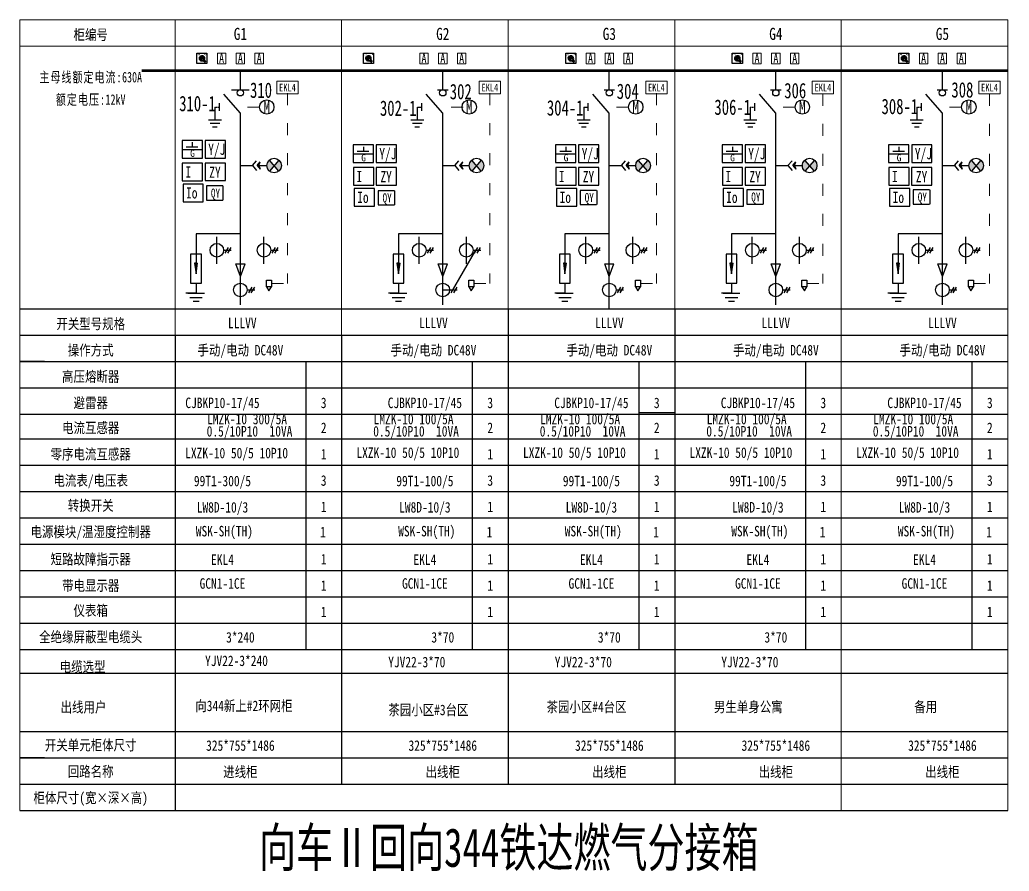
# Model space of a CAD drawing. Extents: x 613 to 1935, y 525 to 1195.
# Drawn here: x 881.5 to 1111.1, y 728.7 to 926.4 of the extents above; entities that cross this region are included whole.
import ezdxf
from ezdxf.enums import TextEntityAlignment as Align

# ---------------------------------------------------------------- set-up
doc = ezdxf.new("R2010")
doc.units = 0
doc.header["$LTSCALE"] = 0.774411
doc.linetypes.add('ACAD_ISO03W100', pattern=[30, 12, -18])
doc.linetypes.add('HIDDEN', pattern=[0.375, 0.25, -0.125])
doc.layers.get('0').update_dxf_attribs({"linetype": 'CONTINUOUS'})
for name, color, linetype in [('1', 7, 'CONTINUOUS'), ('2', 2, 'CONTINUOUS'), ('TEXT', 3, 'CONTINUOUS')]:
    doc.layers.add(name, color=color, linetype=linetype)
for name, color, linetype, lineweight in [('粗实线', 7, 'CONTINUOUS', 30), ('细实线', 5, 'CONTINUOUS', 15), ('细室线', 4, 'CONTINUOUS', 9), ('虚线', 3, 'ACAD_ISO03W100', 15)]:
    doc.layers.add(name, color=color, linetype=linetype, lineweight=lineweight)
doc.styles.add('DXFS', font='', dxfattribs={"width": 0.7})
doc.styles.add('HZ', font='')
doc.styles.add('宋体', font='')
doc.styles.get('DXFS').set_extended_font_data('FangSong_GB2312')
doc.styles.get('HZ').set_extended_font_data('SimSun')
doc.styles.get('宋体').set_extended_font_data('SimSun')

# ---------------------------------------------------------------- blocks, each defined once
blk = doc.blocks.new('转换开关')
at = {"layer": '粗实线', "color": 0, "lineweight": 35}
for p, q in [((811715.2, -21652.7), (811740.9, -21669.7)), ((811728.1, -21639.8), (811744.9, -21665.3))]:
    blk.add_line(p, q, dxfattribs=at)
at = {"layer": '粗实线'}
blk.add_lwpolyline([(811687.3, -21611.9), (811756, -21611.9), (811756, -21680.6), (811687.3, -21680.6)], close=True, dxfattribs=at)
at = {"layer": '粗实线', "color": 0, "lineweight": 35}
blk.add_circle((811721.7, -21646.3), 2.53, dxfattribs=at)
for centre, radius, start, end in [((811721.7, -21646.3), 17.3, 334.48905, 295.40185), ((811721.7, -21646.3), 9.12, 21.78783, 248.01793), ((811743, -21667.6), 2.99, 223.98789, 49.96525)]:
    blk.add_arc(centre, radius, start, end, dxfattribs=at)
at = {"layer": '粗实线', "style": '宋体', "width": 0.8}
for s, p in [('就地', (811699, -21624.7)), ('远方', (811744.3, -21624.7))]:
    blk.add_text(s, height=8.26, dxfattribs=at).set_placement(p, align=Align.CENTER)
blk = doc.blocks.new('接地刀')
at = {"layer": '粗实线', "color": 0}
for p, q in [((15520.7, 53827.3), (15520.7, 53739.4)), ((15476.6, 53739.4), (15564.8, 53739.4)), ((15487.9, 53718.6), (15553.5, 53718.6)), ((15504.4, 53693.8), (15537.2, 53693.8))]:
    blk.add_line(p, q, dxfattribs=at)
at = {"layer": '粗实线', "color": 0, "linetype": 'HIDDEN'}
blk.add_line((15520.7, 53827.3), (15549.2, 53827.3), dxfattribs=at)
at = {"layer": '粗实线'}
blk.add_line((15549.2, 53852.9), (15549.2, 53801.7), dxfattribs=at)
blk = doc.blocks.new('带电显示器')
at = {"layer": '粗实线'}
h = blk.add_hatch(color=256, dxfattribs=at)
h.paths.add_polyline_path([(15955.4, 53467.6, -0.220516), (15972.9, 53429.7, -0.220516), (15955.4, 53391.7), (15923.2, 53429.7)])
h.paths.add_polyline_path([(15891.1, 53391.7, -0.220516), (15873.5, 53429.7, -0.220516), (15891.1, 53467.6), (15923.2, 53429.7)])
at = {"layer": '粗实线', "lineweight": -3}
blk.add_hatch(color=256, dxfattribs=at).paths.add_polyline_path([(15819.9, 53429.7), (15829.4, 53454.5), (15808.6, 53429.7), (15829.4, 53404.8)])
at = {"layer": '粗实线'}
for p, q in [((15776.4, 53429.7), (15804.3, 53462.9)), ((15955.4, 53391.7), (15891.1, 53467.6)), ((15955.4, 53467.6), (15891.1, 53391.7)), ((15694.2, 53429.7), (15776.4, 53429.7)), ((15776.4, 53429.7), (15804.3, 53396.4)), ((15808.6, 53429.7), (15829.4, 53454.5)), ((15808.6, 53429.7), (15829.4, 53404.8)), ((15808.6, 53429.7), (15876.2, 53429.7))]:
    blk.add_line(p, q, dxfattribs=at)
at = {"layer": '粗实线', "lineweight": -3}
for p, q in [((15808.6, 53429.7), (15816.2, 53429.7)), ((15819.9, 53429.7), (15829.4, 53454.5)), ((15819.9, 53429.7), (15829.4, 53404.8))]:
    blk.add_line(p, q, dxfattribs=at)
at = {"layer": '粗实线'}
blk.add_circle((15923.2, 53429.7), 49.7, dxfattribs=at)

msp = doc.modelspace()

# ---------------------------------------------------------------- hatches: boundary and pattern name
at = {"layer": 'TEXT'}
for points in [[(922.38, 867.47), (922.01, 869.91), (922.38, 869.91), (922.74, 869.91)], [(969.35, 867.47), (968.98, 869.91), (969.35, 869.91), (969.72, 869.91)], [(1008, 867.47), (1007.63, 869.91), (1008, 869.91), (1008.37, 869.91)], [(1046.66, 867.47), (1046.29, 869.91), (1046.66, 869.91), (1047.03, 869.91)], [(1085.31, 867.47), (1084.94, 869.91), (1085.31, 869.91), (1085.68, 869.91)]]:
    msp.add_hatch(color=0, dxfattribs=at).paths.add_polyline_path(points)

# ---------------------------------------------------------------- linework, layer by layer
at = {"color": 0}
for p, q in [((923.84, 898.42), (919.13, 898.42)), ((919.13, 898.42), (919.13, 894.31)), ((921.51, 897.99), (921.51, 896.96)), ((923.84, 894.31), (923.84, 898.42)), ((924.48, 898.43), (924.48, 894.32)), ((929.19, 898.43), (924.48, 898.43)), ((929.19, 894.32), (929.19, 898.43)), ((923.84, 896.25), (919.13, 896.25)), ((920.09, 896.96), (922.81, 896.96)), ((963.56, 897.38), (958.85, 897.38)), ((958.85, 897.38), (958.85, 893.27)), ((959.8, 895.92), (962.52, 895.92)), ((961.23, 896.95), (961.23, 895.92)), ((963.56, 893.27), (963.56, 897.38)), ((964.2, 897.39), (964.2, 893.28)), ((968.91, 897.39), (964.2, 897.39)), ((968.91, 893.28), (968.91, 897.39)), ((1010.53, 897.38), (1005.82, 897.38)), ((1005.82, 897.38), (1005.82, 893.27)), ((1006.78, 895.92), (1009.5, 895.92)), ((1008.2, 896.95), (1008.2, 895.92)), ((1010.53, 893.27), (1010.53, 897.38)), ((1011.17, 897.39), (1011.17, 893.28)), ((1015.88, 897.39), (1011.17, 897.39)), ((1015.88, 893.28), (1015.88, 897.39)), ((1049.19, 897.38), (1044.48, 897.38)), ((1044.48, 897.38), (1044.48, 893.27)), ((1045.43, 895.92), (1048.15, 895.92)), ((1046.86, 896.95), (1046.86, 895.92)), ((1049.19, 893.27), (1049.19, 897.38)), ((1049.83, 897.39), (1049.83, 893.28)), ((1054.54, 897.39), (1049.83, 897.39)), ((1054.54, 893.28), (1054.54, 897.39)), ((1087.84, 897.38), (1083.13, 897.38)), ((1083.13, 897.38), (1083.13, 893.27)), ((1084.08, 895.92), (1086.81, 895.92)), ((1085.51, 896.95), (1085.51, 895.92)), ((1087.84, 893.27), (1087.84, 897.38)), ((1088.48, 897.39), (1088.48, 893.28)), ((1093.19, 897.39), (1088.48, 897.39)), ((1093.19, 893.28), (1093.19, 897.39)), ((919.13, 894.31), (923.84, 894.31)), ((924.48, 894.32), (929.19, 894.32)), ((963.56, 895.21), (958.85, 895.21)), ((1010.53, 895.21), (1005.82, 895.21)), ((1049.19, 895.21), (1044.48, 895.21)), ((1087.84, 895.21), (1083.13, 895.21)), ((919.19, 893.14), (919.19, 889.04)), ((923.9, 893.14), (919.19, 893.14)), ((923.9, 889.04), (923.9, 893.14)), ((924.47, 893.17), (924.47, 889.07)), ((929.18, 893.17), (924.47, 893.17)), ((929.18, 889.07), (929.18, 893.17)), ((958.85, 893.27), (963.56, 893.27)), ((958.91, 892.1), (958.91, 888)), ((963.62, 892.1), (958.91, 892.1)), ((963.62, 888), (963.62, 892.1)), ((964.18, 892.13), (964.18, 888.03)), ((968.89, 892.13), (964.18, 892.13)), ((964.2, 893.28), (968.91, 893.28)), ((968.89, 888.03), (968.89, 892.13)), ((1005.82, 893.27), (1010.53, 893.27)), ((1005.88, 892.1), (1005.88, 888)), ((1010.59, 892.1), (1005.88, 892.1)), ((1010.59, 888), (1010.59, 892.1)), ((1011.16, 892.13), (1011.16, 888.03)), ((1015.87, 892.13), (1011.16, 892.13)), ((1011.17, 893.28), (1015.88, 893.28)), ((1015.87, 888.03), (1015.87, 892.13)), ((1044.48, 893.27), (1049.19, 893.27)), ((1044.53, 892.1), (1044.53, 888)), ((1049.24, 892.1), (1044.53, 892.1)), ((1049.24, 888), (1049.24, 892.1)), ((1049.81, 892.13), (1049.81, 888.03)), ((1054.52, 892.13), (1049.81, 892.13)), ((1049.83, 893.28), (1054.54, 893.28)), ((1054.52, 888.03), (1054.52, 892.13)), ((1083.13, 893.27), (1087.84, 893.27)), ((1083.19, 892.1), (1083.19, 888)), ((1087.9, 892.1), (1083.19, 892.1)), ((1087.9, 888), (1087.9, 892.1)), ((1088.47, 892.13), (1088.47, 888.03)), ((1093.18, 892.13), (1088.47, 892.13)), ((1088.48, 893.28), (1093.19, 893.28)), ((1093.18, 888.03), (1093.18, 892.13)), ((919.19, 889.04), (923.9, 889.04)), ((924.47, 889.07), (929.18, 889.07)), ((919.36, 888.29), (919.36, 884.19)), ((924.07, 888.29), (919.36, 888.29)), ((924.07, 884.19), (924.07, 888.29)), ((928.56, 887.85), (924.78, 887.85)), ((928.56, 887.85), (924.78, 887.85)), ((924.78, 887.85), (924.78, 884.56)), ((928.61, 887.85), (928.61, 884.56)), ((928.61, 887.85), (928.61, 884.56)), ((958.91, 888), (963.62, 888)), ((959.07, 887.25), (959.07, 883.15)), ((963.78, 887.25), (959.07, 887.25)), ((963.78, 883.15), (963.78, 887.25)), ((964.18, 888.03), (968.89, 888.03)), ((968.41, 886.74), (964.63, 886.74)), ((968.41, 886.74), (964.63, 886.74)), ((964.63, 886.74), (964.63, 883.44)), ((968.46, 886.74), (968.46, 883.44)), ((968.46, 886.74), (968.46, 883.44)), ((1005.88, 888), (1010.59, 888)), ((1006.05, 887.25), (1006.05, 883.15)), ((1010.76, 887.25), (1006.05, 887.25)), ((1010.76, 883.15), (1010.76, 887.25)), ((1011.16, 888.03), (1015.87, 888.03)), ((1015.32, 886.8), (1011.54, 886.8)), ((1015.32, 886.8), (1011.54, 886.8)), ((1011.54, 886.8), (1011.54, 883.51)), ((1015.37, 886.8), (1015.37, 883.51)), ((1015.37, 886.8), (1015.37, 883.51)), ((1044.53, 888), (1049.24, 888)), ((1044.7, 887.25), (1044.7, 883.15)), ((1049.41, 887.25), (1044.7, 887.25)), ((1049.41, 883.15), (1049.41, 887.25)), ((1049.81, 888.03), (1054.52, 888.03)), ((1053.97, 886.94), (1050.19, 886.94)), ((1053.97, 886.94), (1050.19, 886.94)), ((1050.19, 886.94), (1050.19, 883.64)), ((1054.02, 886.94), (1054.02, 883.64)), ((1054.02, 886.94), (1054.02, 883.64)), ((1083.19, 888), (1087.9, 888)), ((1083.35, 887.25), (1083.35, 883.15)), ((1088.07, 887.25), (1083.35, 887.25)), ((1088.07, 883.15), (1088.07, 887.25)), ((1088.47, 888.03), (1093.18, 888.03)), ((1092.62, 886.94), (1088.85, 886.94)), ((1092.62, 886.94), (1088.85, 886.94)), ((1088.85, 886.94), (1088.85, 883.64)), ((1092.68, 886.94), (1092.68, 883.64)), ((1092.68, 886.94), (1092.68, 883.64)), ((919.36, 884.19), (924.07, 884.19)), ((924.78, 884.56), (928.56, 884.56)), ((924.78, 884.56), (928.56, 884.56)), ((959.07, 883.15), (963.78, 883.15)), ((964.63, 883.44), (968.41, 883.44)), ((964.63, 883.44), (968.41, 883.44)), ((1006.05, 883.15), (1010.76, 883.15)), ((1011.54, 883.51), (1015.32, 883.51)), ((1011.54, 883.51), (1015.32, 883.51)), ((1044.7, 883.15), (1049.41, 883.15)), ((1050.19, 883.64), (1053.97, 883.64)), ((1050.19, 883.64), (1053.97, 883.64)), ((1083.35, 883.15), (1088.07, 883.15)), ((1088.85, 883.64), (1092.62, 883.64)), ((1088.85, 883.64), (1092.62, 883.64)), ((920.92, 861.94), (923.83, 861.94)), ((967.9, 861.94), (970.8, 861.94)), ((1006.55, 861.94), (1009.46, 861.94)), ((1045.21, 861.94), (1048.11, 861.94)), ((1083.86, 861.94), (1086.76, 861.94)), ((881.47, 859.29), (917.51, 859.29)), ((881.47, 859.29), (887.17, 859.29)), ((881.47, 859.29), (956.16, 859.29)), ((887.17, 859.29), (917.51, 859.29)), ((917.51, 859.29), (1072.12, 859.29)), ((921.68, 861.07), (923.07, 861.07)), ((968.66, 861.07), (970.04, 861.07)), ((994.81, 859.29), (994.81, 748.92)), ((1003.13, 859.29), (1072.12, 859.29)), ((1007.31, 861.07), (1008.7, 861.07)), ((1033.47, 859.29), (1110.78, 859.29)), ((1033.47, 859.29), (1033.47, 748.92)), ((1045.97, 861.07), (1047.35, 861.07)), ((1084.62, 861.07), (1086, 861.07)), ((881.47, 853.18), (917.51, 853.18)), ((881.47, 853.18), (956.16, 853.18)), ((917.51, 853.18), (917.51, 742.8)), ((956.16, 853.18), (1072.12, 853.18)), ((956.16, 853.18), (956.16, 748.92)), ((1003.13, 853.18), (1072.12, 853.18)), ((1033.47, 853.18), (1110.78, 853.18)), ((887.17, 847.06), (881.47, 847.06)), ((881.47, 847.06), (956.16, 847.06)), ((881.47, 847.06), (917.51, 847.06)), ((887.17, 847.06), (917.51, 847.06)), ((947.84, 847.06), (947.84, 780.17)), ((956.16, 847.06), (1033.47, 847.06)), ((986.49, 847.06), (986.49, 780.17)), ((994.81, 847.06), (1072.12, 847.06)), ((1025.15, 847.06), (1025.15, 780.17)), ((1025.15, 847.06), (1110.78, 847.06)), ((1063.8, 847.06), (1063.8, 780.17)), ((1102.45, 847.06), (1102.45, 780.17)), ((881.47, 840.94), (917.51, 840.94)), ((881.47, 840.94), (947.84, 840.94)), ((947.84, 840.94), (956.16, 840.94)), ((956.16, 840.94), (994.81, 840.94)), ((986.49, 840.94), (994.81, 840.94)), ((994.81, 840.94), (1033.47, 840.94)), ((1025.15, 840.94), (1033.47, 840.94)), ((1025.15, 840.94), (1063.8, 840.94)), ((1063.8, 840.94), (1102.45, 840.94)), ((1102.45, 840.94), (1110.78, 840.94)), ((881.47, 834.82), (917.51, 834.82)), ((881.47, 834.82), (947.84, 834.82)), ((947.84, 834.82), (956.16, 834.82)), ((956.16, 834.82), (994.81, 834.82)), ((986.49, 834.82), (994.81, 834.82)), ((994.81, 834.82), (1033.47, 834.82)), ((1025.15, 835.23), (1033.47, 835.23)), ((1025.15, 834.82), (1033.47, 834.82)), ((1025.15, 834.82), (1063.8, 834.82)), ((1063.8, 834.82), (1102.45, 834.82)), ((1102.45, 834.82), (1110.78, 834.82)), ((881.47, 829.12), (917.51, 829.12)), ((881.47, 829.12), (947.84, 829.12)), ((947.84, 829.12), (956.16, 829.12)), ((956.16, 829.12), (994.81, 829.12)), ((986.49, 829.12), (994.81, 829.12)), ((994.81, 829.12), (1033.47, 829.12)), ((1025.15, 829.12), (1033.47, 829.12)), ((1025.15, 829.12), (1063.8, 829.12)), ((1063.8, 829.12), (1102.45, 829.12)), ((1102.45, 829.12), (1110.78, 829.12)), ((881.47, 823), (917.51, 823)), ((881.47, 823), (917.51, 823)), ((881.47, 823), (947.84, 823)), ((881.47, 823), (947.84, 823)), ((947.84, 823), (956.16, 823)), ((947.84, 823), (956.16, 823)), ((956.16, 823), (994.81, 823)), ((956.16, 823), (994.81, 823)), ((986.49, 823), (994.81, 823)), ((986.49, 823), (994.81, 823)), ((994.81, 823), (1033.47, 823)), ((994.81, 823), (1033.47, 823)), ((1025.15, 823), (1033.47, 823)), ((1025.15, 823), (1033.47, 823)), ((1025.15, 823), (1063.8, 823)), ((1025.15, 823), (1063.8, 823)), ((1063.8, 823), (1102.45, 823)), ((1063.8, 823), (1102.45, 823)), ((1102.45, 823), (1110.78, 823)), ((1102.45, 823), (1110.78, 823)), ((881.47, 816.88), (947.84, 816.88)), ((881.47, 816.88), (917.51, 816.88)), ((947.84, 816.88), (956.16, 816.88)), ((956.16, 816.88), (994.81, 816.88)), ((986.49, 816.88), (994.81, 816.88)), ((994.81, 816.88), (1033.47, 816.88)), ((1025.15, 816.88), (1033.47, 816.88)), ((1025.15, 816.88), (1063.8, 816.88)), ((1063.8, 816.88), (1102.45, 816.88)), ((1102.45, 816.88), (1110.78, 816.88)), ((881.47, 810.76), (947.84, 810.76)), ((881.47, 810.76), (917.51, 810.76)), ((947.84, 810.76), (956.16, 810.76)), ((956.16, 810.76), (994.81, 810.76)), ((986.49, 810.76), (994.81, 810.76)), ((994.81, 810.76), (1033.47, 810.76)), ((1025.15, 810.76), (1033.47, 810.76)), ((1025.15, 810.76), (1063.8, 810.76)), ((1063.8, 810.76), (1102.45, 810.76)), ((1102.45, 810.76), (1110.78, 810.76)), ((881.47, 804.64), (947.84, 804.64)), ((881.47, 804.64), (947.84, 804.64)), ((881.47, 804.64), (917.51, 804.64)), ((881.47, 804.64), (917.51, 804.64)), ((947.84, 804.64), (956.16, 804.64)), ((947.84, 804.64), (1102.45, 804.64)), ((947.84, 804.64), (1102.45, 804.64)), ((947.84, 804.64), (956.16, 804.64)), ((986.49, 804.64), (994.81, 804.64)), ((986.49, 804.64), (994.81, 804.64)), ((994.81, 804.64), (1033.47, 804.64)), ((994.81, 804.64), (1033.47, 804.64)), ((1025.15, 804.64), (1033.47, 804.64)), ((1025.15, 804.64), (1033.47, 804.64)), ((1025.15, 804.64), (1063.8, 804.64)), ((1025.15, 804.64), (1063.8, 804.64)), ((1063.8, 804.64), (1102.45, 804.64)), ((1063.8, 804.64), (1102.45, 804.64)), ((1102.45, 804.64), (1110.78, 804.64)), ((1102.45, 804.64), (1110.78, 804.64)), ((881.47, 798.52), (947.84, 798.52)), ((881.47, 798.52), (917.51, 798.52)), ((947.84, 798.52), (1102.45, 798.52)), ((947.84, 798.52), (956.16, 798.52)), ((986.49, 798.52), (994.81, 798.52)), ((994.81, 798.52), (1033.47, 798.52)), ((994.81, 798.52), (1063.8, 798.52)), ((1025.15, 798.52), (1033.47, 798.52)), ((1063.8, 798.52), (1102.45, 798.52)), ((1102.45, 798.52), (1110.78, 798.52)), ((881.47, 792.41), (947.84, 792.41)), ((881.47, 792.41), (917.51, 792.41)), ((947.84, 792.41), (956.16, 792.41)), ((947.84, 792.41), (1102.45, 792.41)), ((986.49, 792.41), (994.81, 792.41)), ((994.81, 792.41), (1033.47, 792.41)), ((1025.15, 792.41), (1033.47, 792.41)), ((1025.15, 792.41), (1063.8, 792.41)), ((1063.8, 792.41), (1102.45, 792.41)), ((1102.45, 792.41), (1110.78, 792.41)), ((881.47, 786.29), (917.51, 786.29)), ((881.47, 786.29), (947.84, 786.29)), ((947.84, 786.29), (956.16, 786.29)), ((947.84, 786.29), (1102.45, 786.29)), ((986.49, 786.29), (994.81, 786.29)), ((994.81, 786.29), (1033.47, 786.29)), ((1025.15, 786.29), (1033.47, 786.29)), ((1025.15, 786.29), (1063.8, 786.29)), ((1063.8, 786.29), (1102.45, 786.29)), ((1102.45, 786.29), (1110.78, 786.29)), ((881.47, 755.04), (1110.78, 755.04)), ((887.17, 755.04), (881.47, 755.04)), ((881.47, 755.04), (1110.78, 755.04)), ((881.47, 755.04), (956.16, 755.04)), ((887.17, 755.04), (917.51, 755.04)), ((994.81, 755.04), (1110.78, 755.04)), ((994.81, 755.04), (1110.78, 755.04)), ((881.47, 748.92), (917.51, 748.92)), ((881.47, 748.92), (1110.78, 748.92)), ((881.47, 748.92), (956.16, 748.92)), ((994.81, 748.92), (1110.78, 748.92)), ((994.81, 748.92), (1033.47, 748.92)), ((881.47, 742.8), (917.51, 742.8)), ((881.47, 742.8), (947.84, 742.8)), ((881.47, 742.8), (1110.78, 742.8)), ((994.81, 742.8), (1110.78, 742.8)), ((1033.47, 742.8), (1110.78, 742.8))]:
    msp.add_line(p, q, dxfattribs=at)
at = {"color": 0, "linetype": 'HIDDEN', "ltscale": 0.2}
for p, q in [((932.67, 869.78), (932.67, 876.76)), ((979.65, 869.78), (979.65, 876.76)), ((1018.3, 869.78), (1018.3, 876.76)), ((1056.95, 869.78), (1056.95, 876.76)), ((1095.61, 869.78), (1095.61, 876.76))]:
    msp.add_line(p, q, dxfattribs=at)
at = {"color": 0, "linetype": 'Continuous'}
for p, q in [((922.38, 862.91), (920.03, 862.91)), ((920.44, 862.91), (924.31, 862.91)), ((969.35, 862.91), (967.01, 862.91)), ((967.41, 862.91), (971.29, 862.91)), ((1008, 862.91), (1005.66, 862.91)), ((1006.07, 862.91), (1009.94, 862.91)), ((1046.66, 862.91), (1044.32, 862.91)), ((1044.72, 862.91), (1048.59, 862.91)), ((1085.31, 862.91), (1082.97, 862.91)), ((1083.38, 862.91), (1087.25, 862.91))]:
    msp.add_line(p, q, dxfattribs=at)
at = {"color": 0}
for points in [[(881.47, 780.17), (1110.78, 780.17)], [(881.47, 774.71), (1110.78, 774.71)], [(881.47, 761.16), (1110.78, 761.16)]]:
    msp.add_lwpolyline(points, dxfattribs=at)
at = {"layer": '1', "color": 0, "ltscale": 1000}
for p, q in [((938.73, 866), (939.87, 866)), ((938.73, 864.44), (938.73, 866)), ((939.87, 866), (939.87, 864.44)), ((985.7, 866), (986.85, 866)), ((985.7, 864.44), (985.7, 866)), ((986.85, 866), (986.85, 864.44)), ((1024.36, 866), (1025.5, 866)), ((1024.36, 864.44), (1024.36, 866)), ((1025.5, 866), (1025.5, 864.44)), ((1063.01, 866), (1064.16, 866)), ((1063.01, 864.44), (1063.01, 866)), ((1064.16, 866), (1064.16, 864.44)), ((1101.66, 866), (1102.81, 866)), ((1101.66, 864.44), (1101.66, 866)), ((1102.81, 866), (1102.81, 864.44)), ((939.87, 864.44), (938.73, 864.44)), ((938.73, 864.44), (939.3, 863.52)), ((939.3, 863.52), (939.87, 864.44)), ((986.85, 864.44), (985.7, 864.44)), ((985.7, 864.44), (986.27, 863.52)), ((986.27, 863.52), (986.85, 864.44)), ((1025.5, 864.44), (1024.36, 864.44)), ((1024.36, 864.44), (1024.93, 863.52)), ((1024.93, 863.52), (1025.5, 864.44)), ((1064.16, 864.44), (1063.01, 864.44)), ((1063.01, 864.44), (1063.58, 863.52)), ((1063.58, 863.52), (1064.16, 864.44)), ((1102.81, 864.44), (1101.66, 864.44)), ((1101.66, 864.44), (1102.24, 863.52)), ((1102.24, 863.52), (1102.81, 864.44))]:
    msp.add_line(p, q, dxfattribs=at)
at = {"layer": 'TEXT', "color": 0}
for p, q in [((922.38, 876.76), (922.38, 868.69)), ((932.67, 876.76), (922.38, 876.76)), ((969.35, 876.76), (969.35, 868.69)), ((979.65, 876.76), (969.35, 876.76)), ((1008, 876.76), (1008, 867.47)), ((1018.3, 876.76), (1008, 876.76)), ((1046.66, 876.76), (1046.66, 867.47)), ((1056.95, 876.76), (1046.66, 876.76)), ((1085.31, 876.76), (1085.31, 867.47)), ((1095.61, 876.76), (1085.31, 876.76)), ((923.62, 872.02), (921.13, 872.02)), ((921.13, 872.02), (921.13, 865.29)), ((923.62, 865.29), (923.62, 872.02)), ((970.6, 872.02), (968.1, 872.02)), ((968.1, 872.02), (968.1, 865.29)), ((970.6, 865.29), (970.6, 872.02)), ((1009.25, 872.02), (1006.76, 872.02)), ((1006.76, 872.02), (1006.76, 865.29)), ((1009.25, 865.29), (1009.25, 872.02)), ((1047.91, 872.02), (1045.41, 872.02)), ((1045.41, 872.02), (1045.41, 865.29)), ((1047.91, 865.29), (1047.91, 872.02)), ((1086.56, 872.02), (1084.06, 872.02)), ((1084.06, 872.02), (1084.06, 865.29)), ((1086.56, 865.29), (1086.56, 872.02)), ((922.38, 869.91), (922.01, 869.91)), ((922.01, 869.91), (922.38, 867.47)), ((922.38, 869.91), (922.74, 869.91)), ((922.38, 867.47), (922.74, 869.91)), ((969.35, 869.91), (968.98, 869.91)), ((968.98, 869.91), (969.35, 867.47)), ((969.35, 869.91), (969.72, 869.91)), ((969.35, 867.47), (969.72, 869.91)), ((1008, 869.91), (1007.63, 869.91)), ((1007.63, 869.91), (1008, 867.47)), ((1008, 869.91), (1008.37, 869.91)), ((1008, 867.47), (1008.37, 869.91)), ((1046.66, 869.91), (1046.29, 869.91)), ((1046.29, 869.91), (1046.66, 867.47)), ((1046.66, 869.91), (1047.03, 869.91)), ((1046.66, 867.47), (1047.03, 869.91)), ((1085.31, 869.91), (1084.94, 869.91)), ((1084.94, 869.91), (1085.31, 867.47)), ((1085.31, 869.91), (1085.68, 869.91)), ((1085.31, 867.47), (1085.68, 869.91)), ((921.13, 865.29), (923.62, 865.29)), ((922.38, 865.29), (922.38, 862.91)), ((968.1, 865.29), (970.6, 865.29)), ((969.35, 865.29), (969.35, 862.91)), ((1006.76, 865.29), (1009.25, 865.29)), ((1008, 865.29), (1008, 862.91)), ((1045.41, 865.29), (1047.91, 865.29)), ((1046.66, 865.29), (1046.66, 862.91)), ((1084.06, 865.29), (1086.56, 865.29)), ((1085.31, 865.29), (1085.31, 862.91))]:
    msp.add_line(p, q, dxfattribs=at)
at = {"layer": '粗实线', "color": 0}
for p, q in [((932.67, 910.19), (932.67, 914.62)), ((979.65, 910.19), (979.65, 914.62)), ((979.65, 910.19), (979.65, 914.62)), ((1018.3, 910.19), (1018.3, 914.62)), ((1018.3, 910.19), (1018.3, 914.62)), ((1056.95, 910.19), (1056.95, 914.62)), ((1056.95, 910.19), (1056.95, 914.62)), ((1095.61, 910.19), (1095.61, 914.62)), ((1095.61, 910.19), (1095.61, 914.62)), ((930.63, 910.19), (934.72, 910.19)), ((978.44, 910.19), (980.86, 910.19)), ((1017.09, 910.19), (1019.51, 910.19)), ((1055.74, 910.19), (1058.17, 910.19)), ((1094.4, 910.19), (1096.82, 910.19)), ((932.67, 904.76), (928.83, 909.15)), ((979.65, 904.76), (975.81, 909.15)), ((1018.3, 904.76), (1014.46, 909.15)), ((1056.95, 904.76), (1053.12, 909.15)), ((1095.61, 904.76), (1091.77, 909.15)), ((932.67, 860.22), (932.67, 904.76)), ((979.65, 860.22), (979.65, 904.76)), ((1018.3, 859.29), (1018.3, 904.76)), ((1056.95, 860.22), (1056.95, 904.76)), ((1095.61, 860.22), (1095.61, 904.76)), ((931.6, 869.78), (933.75, 869.78)), ((932.67, 866.82), (931.6, 869.78)), ((932.67, 866.82), (933.75, 869.78)), ((979.65, 866.82), (978.57, 869.78)), ((978.57, 869.78), (980.72, 869.78)), ((979.65, 866.82), (980.72, 869.78)), ((1018.3, 866.82), (1017.22, 869.78)), ((1017.22, 869.78), (1019.38, 869.78)), ((1018.3, 866.82), (1019.38, 869.78)), ((1056.95, 866.82), (1055.88, 869.78)), ((1055.88, 869.78), (1058.03, 869.78)), ((1056.95, 866.82), (1058.03, 869.78)), ((1095.61, 866.82), (1094.53, 869.78)), ((1094.53, 869.78), (1096.69, 869.78)), ((1095.61, 866.82), (1096.69, 869.78))]:
    msp.add_line(p, q, dxfattribs=at)
at = {"layer": '粗实线', "color": 0, "lineweight": -3}
for p, q in [((927.2, 869.78), (927.2, 876.03)), ((938.14, 869.78), (938.14, 876.03)), ((974.18, 869.78), (974.18, 876.03)), ((985.12, 869.78), (985.12, 876.03)), ((1012.83, 869.78), (1012.83, 876.03)), ((1023.77, 869.78), (1023.77, 876.03)), ((1051.48, 869.78), (1051.48, 876.03)), ((1062.43, 869.78), (1062.43, 876.03)), ((1090.14, 869.78), (1090.14, 876.03)), ((1101.08, 869.78), (1101.08, 876.03)), ((932.67, 860.57), (932.67, 866.82)), ((979.65, 860.57), (979.65, 866.82)), ((1018.3, 860.57), (1018.3, 866.82)), ((1056.95, 860.57), (1056.95, 866.82)), ((1095.61, 860.57), (1095.61, 866.82))]:
    msp.add_line(p, q, dxfattribs=at)
at = {"layer": '粗实线', "color": 0, "linetype": 'ByBlock', "ltscale": 0.2}
for p, q in [((928.78, 872.91), (930.52, 872.91)), ((929.83, 873.58), (929.05, 872.23)), ((930.43, 873.58), (929.65, 872.23)), ((939.72, 872.91), (941.46, 872.91)), ((940.77, 873.58), (939.99, 872.23)), ((941.38, 873.58), (940.6, 872.23)), ((975.75, 872.91), (977.5, 872.91)), ((976.8, 873.58), (976.02, 872.23)), ((977.41, 873.58), (976.63, 872.23)), ((987.21, 872.91), (981.49, 863.02)), ((986.7, 872.91), (988.44, 872.91)), ((987.74, 873.58), (986.96, 872.23)), ((988.35, 873.58), (987.57, 872.23)), ((1014.41, 872.91), (1016.15, 872.91)), ((1015.46, 873.58), (1014.67, 872.23)), ((1016.06, 873.58), (1015.28, 872.23)), ((1025.35, 872.91), (1027.09, 872.91)), ((1026.4, 873.58), (1025.62, 872.23)), ((1027, 873.58), (1026.22, 872.23)), ((1053.06, 872.91), (1054.8, 872.91)), ((1054.11, 873.58), (1053.33, 872.23)), ((1054.72, 873.58), (1053.94, 872.23)), ((1064, 872.91), (1065.75, 872.91)), ((1065.05, 873.58), (1064.27, 872.23)), ((1065.66, 873.58), (1064.88, 872.23)), ((1091.72, 872.91), (1093.46, 872.91)), ((1092.76, 873.58), (1091.98, 872.23)), ((1093.37, 873.58), (1092.59, 872.23)), ((1102.66, 872.91), (1104.4, 872.91)), ((1103.71, 873.58), (1102.92, 872.23)), ((1104.31, 873.58), (1103.53, 872.23)), ((934.25, 863.69), (935.99, 863.69)), ((935.3, 864.37), (934.52, 863.02)), ((935.91, 864.37), (935.12, 863.02)), ((979.65, 863.69), (982.97, 863.69)), ((982.88, 864.37), (982.1, 863.02)), ((1019.88, 863.69), (1021.62, 863.69)), ((1020.93, 864.37), (1020.15, 863.02)), ((1021.53, 864.37), (1020.75, 863.02)), ((1058.53, 863.69), (1060.27, 863.69)), ((1059.58, 864.37), (1058.8, 863.02)), ((1060.19, 864.37), (1059.41, 863.02)), ((1097.19, 863.69), (1098.93, 863.69)), ((1098.23, 864.37), (1097.45, 863.02)), ((1098.84, 864.37), (1098.06, 863.02))]:
    msp.add_line(p, q, dxfattribs=at)
at = {"layer": '粗实线', "color": 0, "const_width": 0.678}
for points in [[(909.78, 914.62), (956.16, 914.62)], [(956.16, 914.62), (1018.3, 914.62)], [(994.81, 914.62), (1072.12, 914.62)]]:
    msp.add_lwpolyline(points, dxfattribs=at)
at = {"layer": '粗实线', "color": 0}
msp.add_lwpolyline([(1033.47, 914.62, 0.678, 0.678, 0), (1110.78, 914.62, 0.678, 0.678, 0)], format="xyseb", dxfattribs=at)
for centre, radius in [((932.67, 909.46), 0.727), ((979.65, 909.46), 0.727), ((1018.3, 909.46), 0.727), ((1056.95, 909.46), 0.727), ((1095.61, 909.46), 0.727), ((938.8, 906.17), 1.67), ((985.78, 906.17), 1.67), ((1024.43, 906.17), 1.67), ((1063.09, 906.17), 1.67), ((1101.74, 906.17), 1.67)]:
    msp.add_circle(centre, radius, dxfattribs=at)
at = {"layer": '粗实线', "color": 0, "lineweight": -3}
for centre in [(927.2, 872.91), (938.14, 872.91), (974.18, 872.91), (985.12, 872.91), (1012.83, 872.91), (1023.77, 872.91), (1051.48, 872.91), (1062.43, 872.91), (1090.14, 872.91), (1101.08, 872.91), (932.67, 863.69), (979.65, 863.69), (1018.3, 863.69), (1056.95, 863.69), (1095.61, 863.69)]:
    msp.add_circle(centre, 1.58, dxfattribs=at)
at = {"layer": '细实线', "color": 0}
for p, q in [((881.47, 926.43), (917.51, 926.43)), ((881.47, 926.43), (887.17, 926.43)), ((881.47, 926.43), (881.47, 742.8)), ((887.17, 926.43), (917.51, 926.43)), ((917.51, 926.43), (956.16, 926.43)), ((917.51, 926.43), (917.51, 748.92)), ((917.51, 926.43), (917.51, 859.29)), ((956.16, 926.43), (1072.12, 926.43)), ((956.16, 926.43), (956.16, 840.94)), ((994.81, 926.43), (994.81, 748.92)), ((994.81, 926.43), (994.81, 859.29)), ((1003.13, 926.43), (1072.12, 926.43)), ((1003.13, 926.43), (1072.12, 926.43)), ((1033.47, 926.43), (1072.12, 926.43)), ((1033.47, 926.43), (1033.47, 853.18)), ((1033.47, 926.43), (1033.47, 748.92)), ((1033.47, 926.43), (1110.78, 926.43)), ((1033.47, 926.43), (1033.47, 853.18)), ((1072.12, 926.43), (1072.12, 767.52)), ((1072.12, 926.43), (1072.12, 767.52)), ((1072.12, 926.43), (1072.12, 742.8)), ((1110.78, 926.43), (1110.78, 767.52)), ((1110.78, 926.43), (1110.78, 767.52)), ((1110.78, 926.43), (1110.78, 742.8)), ((881.47, 920.31), (917.51, 920.31)), ((881.47, 920.31), (887.17, 920.31)), ((881.47, 920.31), (956.16, 920.31)), ((887.17, 920.31), (917.51, 920.31)), ((956.16, 920.31), (1072.12, 920.31)), ((994.81, 920.31), (1072.12, 920.31)), ((1033.47, 920.31), (1110.78, 920.31))]:
    msp.add_line(p, q, dxfattribs=at)
for points in [[(927.32, 918.7), (929.28, 918.7), (929.28, 916.23), (927.32, 916.23)], [(931.69, 918.7), (933.65, 918.7), (933.65, 916.23), (931.69, 916.23)], [(936.06, 918.7), (938.02, 918.7), (938.02, 916.23), (936.06, 916.23)], [(974.29, 918.7), (976.25, 918.7), (976.25, 916.23), (974.29, 916.23)], [(978.67, 918.7), (980.63, 918.7), (980.63, 916.23), (978.67, 916.23)], [(983.04, 918.7), (985, 918.7), (985, 916.23), (983.04, 916.23)], [(1012.95, 918.7), (1014.91, 918.7), (1014.91, 916.23), (1012.95, 916.23)], [(1017.32, 918.7), (1019.28, 918.7), (1019.28, 916.23), (1017.32, 916.23)], [(1021.69, 918.7), (1023.65, 918.7), (1023.65, 916.23), (1021.69, 916.23)], [(1051.6, 918.7), (1053.56, 918.7), (1053.56, 916.23), (1051.6, 916.23)], [(1055.97, 918.7), (1057.93, 918.7), (1057.93, 916.23), (1055.97, 916.23)], [(1060.35, 918.7), (1062.31, 918.7), (1062.31, 916.23), (1060.35, 916.23)], [(1090.26, 918.7), (1092.22, 918.7), (1092.22, 916.23), (1090.26, 916.23)], [(1094.63, 918.7), (1096.59, 918.7), (1096.59, 916.23), (1094.63, 916.23)], [(1099, 918.7), (1100.96, 918.7), (1100.96, 916.23), (1099, 916.23)]]:
    msp.add_lwpolyline(points, close=True, dxfattribs=at)
at = {"layer": '细室线', "color": 0}
for points in [[(941.12, 912.19), (946.08, 912.19), (946.08, 909.22), (941.12, 909.22)], [(988.1, 912.19), (993.06, 912.19), (993.06, 909.22), (988.1, 909.22)], [(1026.75, 912.19), (1031.71, 912.19), (1031.71, 909.22), (1026.75, 909.22)], [(1065.41, 912.19), (1070.36, 912.19), (1070.36, 909.22), (1065.41, 909.22)], [(1104.06, 912.19), (1109.02, 912.19), (1109.02, 909.22), (1104.06, 909.22)]]:
    msp.add_lwpolyline(points, close=True, dxfattribs=at)
at = {"layer": '虚线', "color": 0, "linetype": 'ACAD_ISO03W100', "ltscale": 0.3}
for p, q in [((943.6, 909.37), (943.6, 865.22)), ((990.58, 909.37), (990.58, 865.22)), ((1029.23, 909.37), (1029.23, 865.22)), ((1067.88, 909.22), (1067.88, 865.22)), ((1106.54, 909.22), (1106.54, 865.22)), ((937.13, 906.17), (931.44, 906.17)), ((984.35, 906.17), (978.41, 906.17)), ((1022.76, 906.17), (1017.07, 906.17)), ((1061.42, 906.17), (1055.72, 906.17)), ((1100.07, 906.17), (1094.38, 906.17)), ((939.87, 865.22), (943.6, 865.22)), ((986.85, 865.22), (990.58, 865.22)), ((1025.5, 865.22), (1029.23, 865.22)), ((1064.16, 865.22), (1067.88, 865.22)), ((1102.81, 865.22), (1106.54, 865.22))]:
    msp.add_line(p, q, dxfattribs=at)

# ---------------------------------------------------------------- block references
at = {"color": 0, "linetype": 'ByBlock', "xscale": 0.03419636210116749, "yscale": 0.03419636210116749, "zscale": 0.03419636210120443}
for p in [(-26834.19, 1657.69), (-26795.54, 1657.69), (-26748.57, 1657.69), (-26709.91, 1657.69), (-26671.26, 1657.69)]:
    msp.add_blockref('转换开关', p, dxfattribs=at)
at = {"layer": '粗实线', "color": 0, "xscale": 0.03419636210116749, "yscale": 0.03419636210116749, "zscale": 0.03419636210120443}
for name, p in [('接地刀', (395.99, -934.53)), ('接地刀', (442.96, -934.53)), ('接地刀', (481.61, -934.53)), ('接地刀', (520.27, -934.53)), ('接地刀', (558.92, -934.53)), ('带电显示器', (395.99, -934.53)), ('带电显示器', (442.96, -934.53)), ('带电显示器', (481.61, -934.53)), ('带电显示器', (520.27, -934.53)), ('带电显示器', (558.92, -934.53))]:
    msp.add_blockref(name, p, dxfattribs=at)

# ---------------------------------------------------------------- texts
at = {"color": 0, "style": 'HZ'}
for s, height, width, p in [('柜编号', 2.437, 0.8, (897.93, 921.74)), ('G1', 2.825, 0.8, (932.67, 921.74)), ('G2', 2.825, 0.8, (979.65, 921.74)), ('G3', 2.825, 0.8, (1018.3, 921.74)), ('G4', 2.825, 0.8, (1056.95, 921.74)), ('G5', 2.825, 0.8, (1095.61, 921.74)), ('G5', 2.825, 0.8, (1095.61, 921.74)), ('A', 2.16, 0.8, (928.3, 916.41)), ('A', 2.16, 0.8, (932.67, 916.41)), ('A', 2.16, 0.8, (937.04, 916.41)), ('A', 2.16, 0.8, (975.27, 916.41)), ('A', 2.16, 0.8, (979.65, 916.41)), ('A', 2.16, 0.8, (984.02, 916.41)), ('A', 2.16, 0.8, (1013.93, 916.41)), ('A', 2.16, 0.8, (1018.3, 916.41)), ('A', 2.16, 0.8, (1022.67, 916.41)), ('A', 2.16, 0.8, (1052.58, 916.41)), ('A', 2.16, 0.8, (1056.95, 916.41)), ('A', 2.16, 0.8, (1061.33, 916.41)), ('A', 2.16, 0.8, (1091.24, 916.41)), ('A', 2.16, 0.8, (1095.61, 916.41)), ('A', 2.16, 0.8, (1099.98, 916.41)), ('310', 3.572, 0.7, (937.46, 908.3)), ('306', 3.572, 0.7, (1061.45, 908.2)), ('308', 3.572, 0.7, (1100.24, 908.37)), ('302', 3.572, 0.7, (983.82, 907.97)), ('304', 3.572, 0.7, (1022.58, 908.04)), ('310-1', 3.572, 0.7, (922.72, 905.2)), ('302-1', 3.572, 0.7, (969.31, 904.12)), ('304-1', 3.572, 0.7, (1008.06, 904.19)), ('306-1', 3.572, 0.7, (1046.94, 904.35)), ('308-1', 3.572, 0.7, (1085.73, 904.52)), ('开关型号规格', 2.437, 0.8, (897.93, 854.61)), ('LLLVV', 2.437, 0.8, (933.11, 854.82)), ('LLLVV', 2.437, 0.8, (977.48, 854.83)), ('LLLVV', 2.437, 0.8, (1018.3, 854.83)), ('LLLVV', 2.437, 0.8, (1056.95, 854.83)), ('LLLVV', 2.437, 0.8, (1095.61, 854.83)), ('操作方式', 2.437, 0.8, (897.93, 848.49)), ('手动/电动 DC48V', 2.4367, 0.8, (932.67, 848.49)), ('手动/电动 DC48V', 2.4367, 0.8, (977.48, 848.49)), ('手动/电动 DC48V', 2.4367, 0.8, (1018.3, 848.49)), ('手动/电动 DC48V', 2.4367, 0.8, (1056.95, 848.49)), ('手动/电动 DC48V', 2.4367, 0.8, (1095.61, 848.49)), ('高压熔断器', 2.437, 0.8, (897.93, 842.37)), ('避雷器', 2.437, 0.8, (897.93, 836.26)), ('CJBKP10-17/45', 2.4367, 0.8, (928.51, 836.26)), ('3', 2.44, 0.8, (952, 836.26)), ('CJBKP10-17/45', 2.4367, 0.8, (975.49, 836.26)), ('3', 2.44, 0.8, (990.65, 836.26)), ('CJBKP10-17/45', 2.4367, 0.8, (1014.14, 836.26)), ('3', 2.44, 0.8, (1029.31, 836.26)), ('CJBKP10-17/45', 2.4367, 0.8, (1052.79, 836.26)), ('3', 2.44, 0.8, (1067.96, 836.26)), ('CJBKP10-17/45', 2.4367, 0.8, (1091.45, 836.26)), ('3', 2.44, 0.8, (1106.61, 836.26)), ('LMZK-10 300/5A', 2.4367, 0.8, (934.22, 832.5)), ('LMZK-10 100/5A', 2.4367, 0.8, (972.87, 832.5)), ('LMZK-10 100/5A', 2.4367, 0.8, (1011.53, 832.5)), ('LMZK-10 100/5A', 2.4367, 0.8, (1050.18, 832.5)), ('LMZK-10 100/5A', 2.4367, 0.8, (1088.84, 832.5)), ('电流互感器', 2.437, 0.8, (897.93, 830.47)), (' 0.5/10P10  10VA', 2.4367, 0.8, (934.13, 829.66)), ('2', 2.44, 0.8, (952, 830.47)), (' 0.5/10P10  10VA', 2.4367, 0.8, (972.78, 829.66)), ('2', 2.44, 0.8, (990.65, 830.47)), (' 0.5/10P10  10VA', 2.4367, 0.8, (1011.44, 829.66)), ('2', 2.44, 0.8, (1029.31, 830.47)), (' 0.5/10P10  10VA', 2.4367, 0.8, (1050.09, 829.66)), ('2', 2.44, 0.8, (1067.96, 830.47)), (' 0.5/10P10  10VA', 2.4367, 0.8, (1088.74, 829.66)), ('2', 2.44, 0.8, (1106.61, 830.47)), ('零序电流互感器', 2.437, 0.8, (897.93, 824.35)), ('LXZK-10 50/5 10P10', 2.4367, 0.8, (931.8, 824.61)), ('LXZK-10 50/5 10P10', 2.4367, 0.8, (971.54, 824.7)), ('LXZK-10 50/5 10P10', 2.4367, 0.8, (1010.2, 824.7)), ('LXZK-10 50/5 10P10', 2.4367, 0.8, (1048.85, 824.7)), ('LXZK-10 50/5 10P10', 2.4367, 0.8, (1087.51, 824.7)), ('1', 2.44, 0.8, (952, 824.35)), ('1', 2.44, 0.8, (990.65, 824.35)), ('1', 2.44, 0.8, (1029.31, 824.35)), ('1', 2.44, 0.8, (1067.96, 824.35)), ('1', 2.44, 0.8, (1106.61, 824.35)), ('电流表/电压表', 2.437, 0.8, (897.93, 818.23)), ('99T1-300/5', 2.437, 0.8, (928.51, 818.12)), ('3', 2.44, 0.8, (952, 818.23)), ('99T1-100/5', 2.437, 0.8, (975.49, 818.12)), ('3', 2.44, 0.8, (990.65, 818.23)), ('99T1-100/5', 2.437, 0.8, (1014.14, 818.12)), ('3', 2.44, 0.8, (1029.31, 818.23)), ('99T1-100/5', 2.437, 0.8, (1052.79, 818.12)), ('3', 2.44, 0.8, (1067.96, 818.23)), ('99T1-100/5', 2.437, 0.8, (1091.45, 818.12)), ('3', 2.44, 0.8, (1106.61, 818.23)), ('转换开关', 2.437, 0.8, (897.93, 812.42)), ('LW8D-10/3', 2.437, 0.8, (928.51, 812.01)), ('1', 2.44, 0.8, (952, 812.11)), ('LW8D-10/3', 2.437, 0.8, (975.49, 812.01)), ('1', 2.44, 0.8, (990.65, 812.11)), ('LW8D-10/3', 2.437, 0.8, (1014.14, 812.01)), ('1', 2.44, 0.8, (1029.31, 812.11)), ('LW8D-10/3', 2.437, 0.8, (1052.79, 812.01)), ('1', 2.44, 0.8, (1067.96, 812.11)), ('LW8D-10/3', 2.437, 0.8, (1091.45, 812.01)), ('1', 2.44, 0.8, (1106.61, 812.11)), ('电源模块/温湿度控制器', 2.4367, 0.8, (897.93, 806.31)), ('WSK-SH(TH)', 2.437, 0.8, (928.95, 806.47)), ('1', 2.44, 0.8, (951.83, 806.27)), ('WSK-SH(TH)', 2.437, 0.8, (975.93, 806.47)), ('1', 2.44, 0.8, (990.49, 806.27)), ('WSK-SH(TH)', 2.437, 0.8, (1014.58, 806.47)), ('1', 2.44, 0.8, (1029.14, 806.27)), ('WSK-SH(TH)', 2.437, 0.8, (1053.23, 806.47)), ('1', 2.44, 0.8, (1067.79, 806.27)), ('WSK-SH(TH)', 2.437, 0.8, (1091.89, 806.47)), ('1', 2.44, 0.8, (1106.45, 806.27)), ('短路故障指示器', 2.437, 0.8, (897.93, 799.96)), ('EKL4', 2.437, 0.8, (928.51, 799.85)), ('1', 2.44, 0.8, (952, 799.96)), ('EKL4', 2.437, 0.8, (975.49, 799.85)), ('1', 2.44, 0.8, (990.65, 799.96)), ('EKL4', 2.437, 0.8, (1014.14, 799.85)), ('1', 2.44, 0.8, (1029.31, 799.96)), ('EKL4', 2.437, 0.8, (1052.79, 799.85)), ('1', 2.44, 0.8, (1067.96, 799.96)), ('EKL4', 2.437, 0.8, (1091.45, 799.85)), ('1', 2.44, 0.8, (1106.61, 799.96)), ('带电显示器', 2.437, 0.8, (897.93, 793.84)), ('GCN1-1CE', 2.437, 0.8, (928.51, 794.32)), ('1', 2.44, 0.8, (952, 793.84)), ('GCN1-1CE', 2.437, 0.8, (975.49, 794.32)), ('1', 2.44, 0.8, (990.65, 793.84)), ('GCN1-1CE', 2.437, 0.8, (1014.14, 794.32)), ('1', 2.44, 0.8, (1029.31, 793.84)), ('GCN1-1CE', 2.437, 0.8, (1052.79, 794.32)), ('1', 2.44, 0.8, (1067.96, 793.84)), ('GCN1-1CE', 2.437, 0.8, (1091.45, 794.32)), ('1', 2.44, 0.8, (1106.61, 793.84)), ('仪表箱', 2.437, 0.8, (897.93, 788.04)), ('1', 2.44, 0.8, (952, 787.72)), ('1', 2.44, 0.8, (990.65, 787.72)), ('1', 2.44, 0.8, (1029.31, 787.72)), ('1', 2.44, 0.8, (1067.96, 787.72)), ('1', 2.44, 0.8, (1106.61, 787.72)), ('全绝缘屏蔽型电缆头', 2.437, 0.8, (897.93, 781.92)), ('3*240', 2.437, 0.8, (932.67, 781.82)), ('3*70', 2.437, 0.8, (979.65, 781.82)), ('3*70', 2.437, 0.8, (1018.3, 781.82)), ('3*70', 2.437, 0.8, (1056.95, 781.82)), ('开关单元柜体尺寸', 2.437, 0.8, (897.93, 756.79)), ('325*755*1486', 2.4367, 0.8, (932.67, 756.69)), ('325*755*1486', 2.4367, 0.8, (979.65, 756.69)), ('325*755*1486', 2.4367, 0.8, (1018.3, 756.69)), ('325*755*1486', 2.4367, 0.8, (1056.95, 756.69)), ('325*755*1486', 2.4367, 0.8, (1095.61, 756.69)), ('回路名称', 2.437, 0.8, (897.93, 750.67)), ('进线柜', 2.437, 0.8, (932.67, 750.57)), ('出线柜', 2.437, 0.8, (979.65, 750.57)), ('出线柜', 2.437, 0.8, (1018.3, 750.57)), ('出线柜', 2.437, 0.8, (1056.95, 750.57)), ('出线柜', 2.437, 0.8, (1095.61, 750.57)), ('柜体尺寸(宽×深×高)', 2.4367, 0.8, (897.93, 744.55))]:
    msp.add_text(s, height=height, dxfattribs=dict(at, width=width)).set_placement(p, align=Align.CENTER)
for s, height, width, p in [('EKL4', 1.789, 0.8, (941.65, 909.8)), ('EKL4', 1.789, 0.8, (988.63, 909.8)), ('EKL4', 1.789, 0.8, (1027.28, 909.8)), ('EKL4', 1.789, 0.8, (1065.93, 909.8)), ('EKL4', 1.789, 0.8, (1104.59, 909.8)), ('Y/J', 2.593, 0.75, (925.2, 895.06)), ('Y/J', 2.593, 0.75, (964.91, 894.03)), ('Y/J', 2.593, 0.75, (1011.89, 894.03)), ('Y/J', 2.593, 0.75, (1050.54, 894.03)), ('Y/J', 2.593, 0.75, (1089.2, 894.03)), ('I', 2.59, 0.75, (919.91, 889.78)), ('ZY', 2.593, 0.75, (925.45, 889.73)), ('I', 2.59, 0.75, (959.62, 888.74)), ('ZY', 2.593, 0.75, (965.17, 888.69)), ('I', 2.59, 0.75, (1006.6, 888.74)), ('ZY', 2.593, 0.75, (1012.14, 888.69)), ('I', 2.59, 0.75, (1045.25, 888.74)), ('ZY', 2.593, 0.75, (1050.8, 888.69)), ('I', 2.59, 0.75, (1083.9, 888.74)), ('ZY', 2.593, 0.75, (1089.45, 888.69)), ('Io', 2.593, 0.75, (920.07, 884.93)), ('QY', 2.079, 0.75, (925.83, 885.15)), ('QY', 2.079, 0.75, (925.83, 885.15)), ('Io', 2.593, 0.75, (959.79, 883.89)), ('Io', 2.593, 0.75, (1006.76, 883.89)), ('Io', 2.593, 0.75, (1045.42, 883.89)), ('Io', 2.593, 0.75, (1084.07, 883.89)), ('QY', 2.079, 0.75, (965.67, 884.04)), ('QY', 2.079, 0.75, (965.67, 884.04)), ('QY', 2.079, 0.75, (1012.58, 884.11)), ('QY', 2.079, 0.75, (1012.58, 884.11)), ('QY', 2.079, 0.75, (1051.24, 884.24)), ('QY', 2.079, 0.75, (1051.24, 884.24)), ('QY', 2.079, 0.75, (1089.89, 884.24)), ('QY', 2.079, 0.75, (1089.89, 884.24)), ('YJV22-3*240', 2.4367, 0.8, (924.47, 776.37)), ('YJV22-3*70', 2.437, 0.8, (966.98, 776.08)), ('YJV22-3*70', 2.437, 0.8, (1005.63, 776.08)), ('YJV22-3*70', 2.437, 0.8, (1044.29, 776.08)), ('电缆选型', 2.437, 0.8, (890.73, 774.99)), ('出线用户', 2.437, 0.8, (890.94, 765.59)), ('向344新上#2环网柜', 2.4367, 0.8, (922.2, 765.91)), ('茶园小区#3台区', 2.437, 0.8, (967.01, 764.97)), ('茶园小区#4台区', 2.437, 0.8, (1003.71, 765.67)), ('男生单身公寓', 2.437, 0.8, (1042.58, 765.67)), ('备用', 2.437, 0.8, (1089.07, 765.67))]:
    msp.add_text(s, height=height, dxfattribs=dict(at, width=width)).set_placement(p)
for p in [(921, 894.61), (960.71, 893.57), (1007.69, 893.57), (1046.34, 893.57), (1084.99, 893.57)]:
    msp.add_text('G', height=1.62, dxfattribs=at).set_placement(p)
at = {"color": 0, "char_height": 2.4367, "attachment_point": 5, "style": 'DXFS'}
for s, insert in [('{\\T1.1;主母线额定电流:}630A', (897.93, 912.97)), ('{\\T1.1;额定电压:}12kV', (897.93, 907.76))]:
    msp.add_mtext(s, dxfattribs=dict(at, insert=insert))
at = {"layer": '2', "color": 0, "linetype": 'Continuous', "style": 'HZ', "width": 0.7}
msp.add_text('向车Ⅱ回向344铁达燃气分接箱', height=8.9974, dxfattribs=at).set_placement((936.99, 729.74, 65.38))
at = {"layer": '粗实线', "color": 0, "style": 'HZ', "width": 0.8}
for p in [(938.8, 904.77), (985.78, 904.77), (1024.43, 904.77), (1063.09, 904.77), (1101.74, 904.77)]:
    msp.add_text('M', height=2.8, dxfattribs=at).set_placement(p, align=Align.CENTER)

doc.saveas('drawing.dxf')
